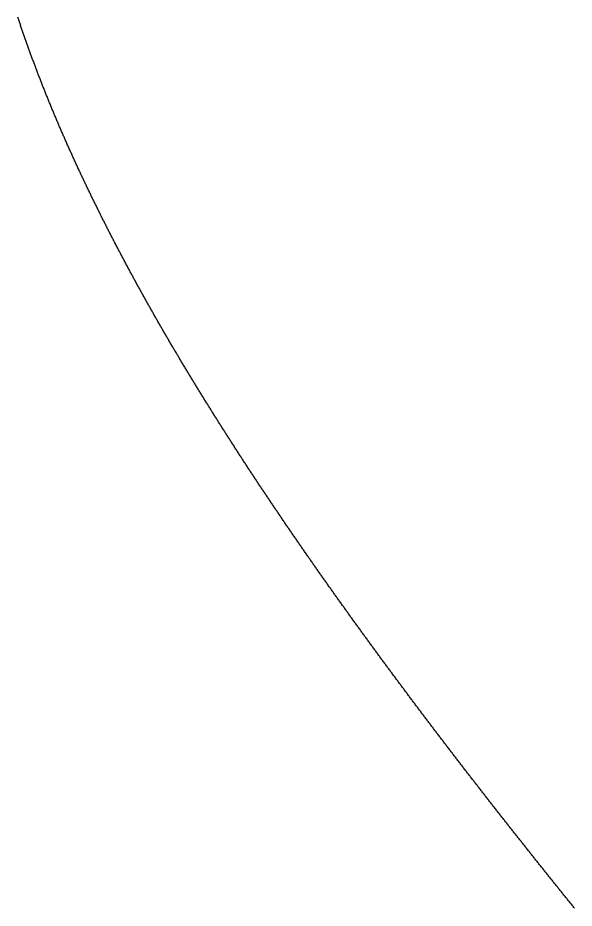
# Model space of a CAD drawing. Extents: x -12 to 116, y -14 to 98.
# Drawn here: x 51.878 to 54.347, y 34.072 to 38.026 of the extents above; entities that cross this region are included whole.
import ezdxf

# ---------------------------------------------------------------- set-up
doc = ezdxf.new("R2010")
doc.units = 0
doc.layers.get('0').update_dxf_attribs({"linetype": 'CONTINUOUS'})

msp = doc.modelspace()

# ---------------------------------------------------------------- linework, layer by layer
at = {"color": 7}
msp.add_polyline3d([(54.3488, 34.0724, 0), (54.346, 34.0758, 0), (54.3432, 34.0793, 0), (54.3405, 34.0827, 0), (54.3377, 34.0862, 0), (54.3349, 34.0896, 0), (54.3321, 34.093, 0), (54.3293, 34.0965, 0), (54.3266, 34.0999, 0), (54.3238, 34.1034, 0), (54.321, 34.1068, 0), (54.3182, 34.1103, 0), (54.3155, 34.1137, 0), (54.3127, 34.1171, 0), (54.3099, 34.1206, 0), (54.3071, 34.124, 0), (54.3044, 34.1275, 0), (54.3016, 34.1309, 0), (54.2988, 34.1344, 0), (54.296, 34.1378, 0), (54.2933, 34.1413, 0), (54.2905, 34.1447, 0), (54.2877, 34.1482, 0), (54.285, 34.1516, 0), (54.2822, 34.155, 0), (54.2794, 34.1585, 0), (54.2766, 34.1619, 0), (54.2739, 34.1654, 0), (54.2711, 34.1688, 0), (54.2683, 34.1723, 0), (54.2656, 34.1757, 0), (54.2628, 34.1792, 0), (54.26, 34.1826, 0), (54.2573, 34.1861, 0), (54.2545, 34.1895, 0), (54.2517, 34.193, 0), (54.249, 34.1964, 0), (54.2462, 34.1999, 0), (54.2434, 34.2033, 0), (54.2407, 34.2068, 0), (54.2379, 34.2102, 0), (54.2351, 34.2137, 0), (54.2324, 34.2172, 0), (54.2296, 34.2206, 0), (54.2269, 34.2241, 0), (54.2241, 34.2275, 0), (54.2213, 34.231, 0), (54.2186, 34.2344, 0), (54.2158, 34.2379, 0), (54.2131, 34.2413, 0), (54.2103, 34.2448, 0), (54.2075, 34.2482, 0), (54.2048, 34.2517, 0), (54.202, 34.2552, 0), (54.1993, 34.2586, 0), (54.1965, 34.2621, 0), (54.1937, 34.2655, 0), (54.191, 34.269, 0), (54.1882, 34.2724, 0), (54.1855, 34.2759, 0), (54.1827, 34.2794, 0), (54.18, 34.2828, 0), (54.1772, 34.2863, 0), (54.1744, 34.2897, 0), (54.1717, 34.2932, 0), (54.1689, 34.2967, 0), (54.1662, 34.3001, 0), (54.1634, 34.3036, 0), (54.1607, 34.3071, 0), (54.1579, 34.3105, 0), (54.1552, 34.314, 0), (54.1524, 34.3174, 0), (54.1497, 34.3209, 0), (54.1469, 34.3244, 0), (54.1442, 34.3278, 0), (54.1414, 34.3313, 0), (54.1387, 34.3348, 0), (54.1359, 34.3382, 0), (54.1332, 34.3417, 0), (54.1304, 34.3452, 0), (54.1277, 34.3486, 0), (54.1249, 34.3521, 0), (54.1222, 34.3556, 0), (54.1194, 34.359, 0), (54.1167, 34.3625, 0), (54.114, 34.366, 0), (54.1112, 34.3694, 0), (54.1085, 34.3729, 0), (54.1057, 34.3764, 0), (54.103, 34.3798, 0), (54.1002, 34.3833, 0), (54.0975, 34.3868, 0), (54.0947, 34.3902, 0), (54.092, 34.3937, 0), (54.0893, 34.3972, 0), (54.0865, 34.4006, 0), (54.0838, 34.4041, 0), (54.081, 34.4076, 0), (54.0783, 34.4111, 0), (54.0756, 34.4145, 0), (54.0728, 34.418, 0), (54.0701, 34.4215, 0), (54.0673, 34.425, 0), (54.0646, 34.4284, 0), (54.0619, 34.4319, 0), (54.0591, 34.4354, 0), (54.0564, 34.4388, 0), (54.0537, 34.4423, 0), (54.0509, 34.4458, 0), (54.0482, 34.4493, 0), (54.0455, 34.4528, 0), (54.0427, 34.4562, 0), (54.04, 34.4597, 0), (54.0373, 34.4632, 0), (54.0345, 34.4667, 0), (54.0318, 34.4701, 0), (54.0291, 34.4736, 0), (54.0263, 34.4771, 0), (54.0236, 34.4806, 0), (54.0209, 34.4841, 0), (54.0181, 34.4875, 0), (54.0154, 34.491, 0), (54.0127, 34.4945, 0), (54.01, 34.498, 0), (54.0072, 34.5015, 0), (54.0045, 34.5049, 0), (54.0018, 34.5084, 0), (53.999, 34.5119, 0), (53.9963, 34.5154, 0), (53.9936, 34.5189, 0), (53.9909, 34.5224, 0), (53.9881, 34.5258, 0), (53.9854, 34.5293, 0), (53.9827, 34.5328, 0), (53.98, 34.5363, 0), (53.9773, 34.5398, 0), (53.9745, 34.5433, 0), (53.9718, 34.5467, 0), (53.9691, 34.5502, 0), (53.9664, 34.5537, 0), (53.9636, 34.5572, 0), (53.9609, 34.5607, 0), (53.9582, 34.5642, 0), (53.9555, 34.5677, 0), (53.9528, 34.5712, 0), (53.95, 34.5746, 0), (53.9473, 34.5781, 0), (53.9446, 34.5816, 0), (53.9419, 34.5851, 0), (53.9392, 34.5886, 0), (53.9365, 34.5921, 0), (53.9338, 34.5956, 0), (53.931, 34.5991, 0), (53.9283, 34.6026, 0), (53.9256, 34.6061, 0), (53.9229, 34.6096, 0), (53.9202, 34.6131, 0), (53.9175, 34.6165, 0), (53.9148, 34.62, 0), (53.912, 34.6235, 0), (53.9093, 34.627, 0), (53.9066, 34.6305, 0), (53.9039, 34.634, 0), (53.9012, 34.6375, 0), (53.8985, 34.641, 0), (53.8958, 34.6445, 0), (53.8931, 34.648, 0), (53.8904, 34.6515, 0), (53.8877, 34.655, 0), (53.885, 34.6585, 0), (53.8823, 34.662, 0), (53.8796, 34.6655, 0), (53.8769, 34.669, 0), (53.8741, 34.6725, 0), (53.8714, 34.676, 0), (53.8687, 34.6795, 0), (53.866, 34.683, 0), (53.8633, 34.6865, 0), (53.8606, 34.69, 0), (53.8579, 34.6935, 0), (53.8552, 34.697, 0), (53.8525, 34.7005, 0), (53.8498, 34.704, 0), (53.8471, 34.7075, 0), (53.8444, 34.711, 0), (53.8417, 34.7145, 0), (53.839, 34.718, 0), (53.8363, 34.7215, 0), (53.8336, 34.725, 0), (53.831, 34.7285, 0), (53.8283, 34.7321, 0), (53.8256, 34.7356, 0), (53.8229, 34.7391, 0), (53.8202, 34.7426, 0), (53.8175, 34.7461, 0), (53.8148, 34.7496, 0), (53.8121, 34.7531, 0), (53.8094, 34.7566, 0), (53.8067, 34.7601, 0), (53.804, 34.7636, 0), (53.8013, 34.7671, 0), (53.7986, 34.7707, 0), (53.796, 34.7742, 0), (53.7933, 34.7777, 0), (53.7906, 34.7812, 0), (53.7879, 34.7847, 0), (53.7852, 34.7882, 0), (53.7825, 34.7917, 0), (53.7798, 34.7952, 0), (53.7772, 34.7988, 0), (53.7745, 34.8023, 0), (53.7718, 34.8058, 0), (53.7691, 34.8093, 0), (53.7664, 34.8128, 0), (53.7637, 34.8163, 0), (53.7611, 34.8199, 0), (53.7584, 34.8234, 0), (53.7557, 34.8269, 0), (53.753, 34.8304, 0), (53.7503, 34.8339, 0), (53.7477, 34.8374, 0), (53.745, 34.841, 0), (53.7423, 34.8445, 0), (53.7396, 34.848, 0), (53.7369, 34.8515, 0), (53.7343, 34.855, 0), (53.7316, 34.8586, 0), (53.7289, 34.8621, 0), (53.7262, 34.8656, 0), (53.7236, 34.8691, 0), (53.7209, 34.8727, 0), (53.7182, 34.8762, 0), (53.7155, 34.8797, 0), (53.7129, 34.8832, 0), (53.7102, 34.8868, 0), (53.7075, 34.8903, 0), (53.7049, 34.8938, 0), (53.7022, 34.8973, 0), (53.6995, 34.9009, 0), (53.6969, 34.9044, 0), (53.6942, 34.9079, 0), (53.6915, 34.9114, 0), (53.6889, 34.915, 0), (53.6862, 34.9185, 0), (53.6835, 34.922, 0), (53.6809, 34.9256, 0), (53.6782, 34.9291, 0), (53.6755, 34.9326, 0), (53.6729, 34.9361, 0), (53.6702, 34.9397, 0), (53.6675, 34.9432, 0), (53.6649, 34.9467, 0), (53.6622, 34.9503, 0), (53.6596, 34.9538, 0), (53.6569, 34.9573, 0), (53.6542, 34.9609, 0), (53.6516, 34.9644, 0), (53.6489, 34.9679, 0), (53.6463, 34.9715, 0), (53.6436, 34.975, 0), (53.6409, 34.9786, 0), (53.6383, 34.9821, 0), (53.6356, 34.9856, 0), (53.633, 34.9892, 0), (53.6303, 34.9927, 0), (53.6277, 34.9962, 0), (53.625, 34.9998, 0), (53.6224, 35.0033, 0), (53.6197, 35.0069, 0), (53.6171, 35.0104, 0), (53.6144, 35.0139, 0), (53.6118, 35.0175, 0), (53.6091, 35.021, 0), (53.6065, 35.0246, 0), (53.6038, 35.0281, 0), (53.6012, 35.0317, 0), (53.5985, 35.0352, 0), (53.5959, 35.0387, 0), (53.5932, 35.0423, 0), (53.5906, 35.0458, 0), (53.5879, 35.0494, 0), (53.5853, 35.0529, 0), (53.5827, 35.0565, 0), (53.58, 35.06, 0), (53.5774, 35.0636, 0), (53.5747, 35.0671, 0), (53.5721, 35.0707, 0), (53.5695, 35.0742, 0), (53.5668, 35.0777, 0), (53.5642, 35.0813, 0), (53.5615, 35.0848, 0), (53.5589, 35.0884, 0), (53.5563, 35.0919, 0), (53.5536, 35.0955, 0), (53.551, 35.0991, 0), (53.5484, 35.1026, 0), (53.5457, 35.1062, 0), (53.5431, 35.1097, 0), (53.5405, 35.1133, 0), (53.5378, 35.1168, 0), (53.5352, 35.1204, 0), (53.5326, 35.1239, 0), (53.5299, 35.1275, 0), (53.5273, 35.131, 0), (53.5247, 35.1346, 0), (53.522, 35.1382, 0), (53.5194, 35.1417, 0), (53.5168, 35.1453, 0), (53.5142, 35.1488, 0), (53.5115, 35.1524, 0), (53.5089, 35.1559, 0), (53.5063, 35.1595, 0), (53.5037, 35.1631, 0), (53.501, 35.1666, 0), (53.4984, 35.1702, 0), (53.4958, 35.1737, 0), (53.4932, 35.1773, 0), (53.4906, 35.1809, 0), (53.4879, 35.1844, 0), (53.4853, 35.188, 0), (53.4827, 35.1916, 0), (53.4801, 35.1951, 0), (53.4775, 35.1987, 0), (53.4748, 35.2023, 0), (53.4722, 35.2058, 0), (53.4696, 35.2094, 0), (53.467, 35.213, 0), (53.4644, 35.2165, 0), (53.4618, 35.2201, 0), (53.4592, 35.2237, 0), (53.4565, 35.2272, 0), (53.4539, 35.2308, 0), (53.4513, 35.2344, 0), (53.4487, 35.2379, 0), (53.4461, 35.2415, 0), (53.4435, 35.2451, 0), (53.4409, 35.2487, 0), (53.4383, 35.2522, 0), (53.4357, 35.2558, 0), (53.4331, 35.2594, 0), (53.4305, 35.263, 0), (53.4279, 35.2665, 0), (53.4253, 35.2701, 0), (53.4227, 35.2737, 0), (53.42, 35.2773, 0), (53.4174, 35.2808, 0), (53.4148, 35.2844, 0), (53.4122, 35.288, 0), (53.4096, 35.2916, 0), (53.407, 35.2951, 0), (53.4045, 35.2987, 0), (53.4019, 35.3023, 0), (53.3993, 35.3059, 0), (53.3967, 35.3095, 0), (53.3941, 35.313, 0), (53.3915, 35.3166, 0), (53.3889, 35.3202, 0), (53.3863, 35.3238, 0), (53.3837, 35.3274, 0), (53.3811, 35.331, 0), (53.3785, 35.3345, 0), (53.3759, 35.3381, 0), (53.3733, 35.3417, 0), (53.3707, 35.3453, 0), (53.3682, 35.3489, 0), (53.3656, 35.3525, 0), (53.363, 35.3561, 0), (53.3604, 35.3596, 0), (53.3578, 35.3632, 0), (53.3552, 35.3668, 0), (53.3526, 35.3704, 0), (53.3501, 35.374, 0), (53.3475, 35.3776, 0), (53.3449, 35.3812, 0), (53.3423, 35.3848, 0), (53.3397, 35.3884, 0), (53.3372, 35.392, 0), (53.3346, 35.3956, 0), (53.332, 35.3992, 0), (53.3294, 35.4027, 0), (53.3268, 35.4063, 0), (53.3243, 35.4099, 0), (53.3217, 35.4135, 0), (53.3191, 35.4171, 0), (53.3166, 35.4207, 0), (53.314, 35.4243, 0), (53.3114, 35.4279, 0), (53.3088, 35.4315, 0), (53.3063, 35.4351, 0), (53.3037, 35.4387, 0), (53.3011, 35.4423, 0), (53.2986, 35.4459, 0), (53.296, 35.4495, 0), (53.2934, 35.4531, 0), (53.2909, 35.4567, 0), (53.2883, 35.4603, 0), (53.2857, 35.4639, 0), (53.2832, 35.4675, 0), (53.2806, 35.4711, 0), (53.278, 35.4748, 0), (53.2755, 35.4784, 0), (53.2729, 35.482, 0), (53.2704, 35.4856, 0), (53.2678, 35.4892, 0), (53.2653, 35.4928, 0), (53.2627, 35.4964, 0), (53.2601, 35.5, 0), (53.2576, 35.5036, 0), (53.255, 35.5072, 0), (53.2525, 35.5108, 0), (53.2499, 35.5144, 0), (53.2474, 35.5181, 0), (53.2448, 35.5217, 0), (53.2423, 35.5253, 0), (53.2397, 35.5289, 0), (53.2372, 35.5325, 0), (53.2346, 35.5361, 0), (53.2321, 35.5397, 0), (53.2295, 35.5434, 0), (53.227, 35.547, 0), (53.2244, 35.5506, 0), (53.2219, 35.5542, 0), (53.2193, 35.5578, 0), (53.2168, 35.5614, 0), (53.2143, 35.5651, 0), (53.2117, 35.5687, 0), (53.2092, 35.5723, 0), (53.2066, 35.5759, 0), (53.2041, 35.5796, 0), (53.2016, 35.5832, 0), (53.199, 35.5868, 0), (53.1965, 35.5904, 0), (53.194, 35.594, 0), (53.1914, 35.5977, 0), (53.1889, 35.6013, 0), (53.1864, 35.6049, 0), (53.1838, 35.6085, 0), (53.1813, 35.6122, 0), (53.1788, 35.6158, 0), (53.1762, 35.6194, 0), (53.1737, 35.6231, 0), (53.1712, 35.6267, 0), (53.1687, 35.6303, 0), (53.1661, 35.6339, 0), (53.1636, 35.6376, 0), (53.1611, 35.6412, 0), (53.1586, 35.6448, 0), (53.156, 35.6485, 0), (53.1535, 35.6521, 0), (53.151, 35.6557, 0), (53.1485, 35.6594, 0), (53.1459, 35.663, 0), (53.1434, 35.6666, 0), (53.1409, 35.6703, 0), (53.1384, 35.6739, 0), (53.1359, 35.6776, 0), (53.1334, 35.6812, 0), (53.1309, 35.6848, 0), (53.1283, 35.6885, 0), (53.1258, 35.6921, 0), (53.1233, 35.6958, 0), (53.1208, 35.6994, 0), (53.1183, 35.703, 0), (53.1158, 35.7067, 0), (53.1133, 35.7103, 0), (53.1108, 35.714, 0), (53.1083, 35.7176, 0), (53.1058, 35.7213, 0), (53.1033, 35.7249, 0), (53.1008, 35.7285, 0), (53.0983, 35.7322, 0), (53.0958, 35.7358, 0), (53.0932, 35.7395, 0), (53.0907, 35.7431, 0), (53.0883, 35.7468, 0), (53.0858, 35.7504, 0), (53.0833, 35.7541, 0), (53.0808, 35.7577, 0), (53.0783, 35.7614, 0), (53.0758, 35.765, 0), (53.0733, 35.7687, 0), (53.0708, 35.7724, 0), (53.0683, 35.776, 0), (53.0658, 35.7797, 0), (53.0633, 35.7833, 0), (53.0608, 35.787, 0), (53.0583, 35.7906, 0), (53.0558, 35.7943, 0), (53.0534, 35.7979, 0), (53.0509, 35.8016, 0), (53.0484, 35.8053, 0), (53.0459, 35.8089, 0), (53.0434, 35.8126, 0), (53.0409, 35.8162, 0), (53.0385, 35.8199, 0), (53.036, 35.8236, 0), (53.0335, 35.8272, 0), (53.031, 35.8309, 0), (53.0286, 35.8346, 0), (53.0261, 35.8382, 0), (53.0236, 35.8419, 0), (53.0211, 35.8456, 0), (53.0187, 35.8492, 0), (53.0162, 35.8529, 0), (53.0137, 35.8566, 0), (53.0112, 35.8602, 0), (53.0088, 35.8639, 0), (53.0063, 35.8676, 0), (53.0038, 35.8712, 0), (53.0014, 35.8749, 0), (52.9989, 35.8786, 0), (52.9965, 35.8823, 0), (52.994, 35.8859, 0), (52.9915, 35.8896, 0), (52.9891, 35.8933, 0), (52.9866, 35.897, 0), (52.9841, 35.9006, 0), (52.9817, 35.9043, 0), (52.9792, 35.908, 0), (52.9768, 35.9117, 0), (52.9743, 35.9153, 0), (52.9719, 35.919, 0), (52.9694, 35.9227, 0), (52.967, 35.9264, 0), (52.9645, 35.9301, 0), (52.9621, 35.9337, 0), (52.9596, 35.9374, 0), (52.9572, 35.9411, 0), (52.9547, 35.9448, 0), (52.9523, 35.9485, 0), (52.9498, 35.9522, 0), (52.9474, 35.9559, 0), (52.9449, 35.9595, 0), (52.9425, 35.9632, 0), (52.9401, 35.9669, 0), (52.9376, 35.9706, 0), (52.9352, 35.9743, 0), (52.9327, 35.978, 0), (52.9303, 35.9817, 0), (52.9279, 35.9854, 0), (52.9254, 35.9891, 0), (52.923, 35.9928, 0), (52.9206, 35.9964, 0), (52.9181, 36.0001, 0), (52.9157, 36.0038, 0), (52.9133, 36.0075, 0), (52.9108, 36.0112, 0), (52.9084, 36.0149, 0), (52.906, 36.0186, 0), (52.9036, 36.0223, 0), (52.9011, 36.026, 0), (52.8987, 36.0297, 0), (52.8963, 36.0334, 0), (52.8939, 36.0371, 0), (52.8915, 36.0408, 0), (52.889, 36.0445, 0), (52.8866, 36.0482, 0), (52.8842, 36.0519, 0), (52.8818, 36.0556, 0), (52.8794, 36.0593, 0), (52.877, 36.0631, 0), (52.8745, 36.0668, 0), (52.8721, 36.0705, 0), (52.8697, 36.0742, 0), (52.8673, 36.0779, 0), (52.8649, 36.0816, 0), (52.8625, 36.0853, 0), (52.8601, 36.089, 0), (52.8577, 36.0927, 0), (52.8553, 36.0964, 0), (52.8529, 36.1002, 0), (52.8505, 36.1039, 0), (52.8481, 36.1076, 0), (52.8457, 36.1113, 0), (52.8433, 36.115, 0), (52.8409, 36.1187, 0), (52.8385, 36.1224, 0), (52.8361, 36.1262, 0), (52.8337, 36.1299, 0), (52.8313, 36.1336, 0), (52.8289, 36.1373, 0), (52.8265, 36.141, 0), (52.8241, 36.1448, 0), (52.8218, 36.1485, 0), (52.8194, 36.1522, 0), (52.817, 36.1559, 0), (52.8146, 36.1597, 0), (52.8122, 36.1634, 0), (52.8098, 36.1671, 0), (52.8075, 36.1708, 0), (52.8051, 36.1746, 0), (52.8027, 36.1783, 0), (52.8003, 36.182, 0), (52.7979, 36.1858, 0), (52.7956, 36.1895, 0), (52.7932, 36.1932, 0), (52.7908, 36.197, 0), (52.7885, 36.2007, 0), (52.7861, 36.2044, 0), (52.7837, 36.2082, 0), (52.7813, 36.2119, 0), (52.779, 36.2156, 0), (52.7766, 36.2194, 0), (52.7743, 36.2231, 0), (52.7719, 36.2268, 0), (52.7695, 36.2306, 0), (52.7672, 36.2343, 0), (52.7648, 36.2381, 0), (52.7625, 36.2418, 0), (52.7601, 36.2456, 0), (52.7577, 36.2493, 0), (52.7554, 36.253, 0), (52.753, 36.2568, 0), (52.7507, 36.2605, 0), (52.7483, 36.2643, 0), (52.746, 36.268, 0), (52.7436, 36.2718, 0), (52.7413, 36.2755, 0), (52.7389, 36.2793, 0), (52.7366, 36.283, 0), (52.7342, 36.2868, 0), (52.7319, 36.2905, 0), (52.7296, 36.2943, 0), (52.7272, 36.298, 0), (52.7249, 36.3018, 0), (52.7225, 36.3055, 0), (52.7202, 36.3093, 0), (52.7179, 36.313, 0), (52.7155, 36.3168, 0), (52.7132, 36.3206, 0), (52.7109, 36.3243, 0), (52.7085, 36.3281, 0), (52.7062, 36.3318, 0), (52.7039, 36.3356, 0), (52.7016, 36.3394, 0), (52.6992, 36.3431, 0), (52.6969, 36.3469, 0), (52.6946, 36.3507, 0), (52.6923, 36.3544, 0), (52.69, 36.3582, 0), (52.6876, 36.3619, 0), (52.6853, 36.3657, 0), (52.683, 36.3695, 0), (52.6807, 36.3733, 0), (52.6784, 36.377, 0), (52.6761, 36.3808, 0), (52.6738, 36.3846, 0), (52.6714, 36.3883, 0), (52.6691, 36.3921, 0), (52.6668, 36.3959, 0), (52.6645, 36.3997, 0), (52.6622, 36.4034, 0), (52.6599, 36.4072, 0), (52.6576, 36.411, 0), (52.6553, 36.4148, 0), (52.653, 36.4185, 0), (52.6507, 36.4223, 0), (52.6484, 36.4261, 0), (52.6461, 36.4299, 0), (52.6438, 36.4337, 0), (52.6415, 36.4374, 0), (52.6393, 36.4412, 0), (52.637, 36.445, 0), (52.6347, 36.4488, 0), (52.6324, 36.4526, 0), (52.6301, 36.4564, 0), (52.6278, 36.4602, 0), (52.6255, 36.4639, 0), (52.6233, 36.4677, 0), (52.621, 36.4715, 0), (52.6187, 36.4753, 0), (52.6164, 36.4791, 0), (52.6141, 36.4829, 0), (52.6119, 36.4867, 0), (52.6096, 36.4905, 0), (52.6073, 36.4943, 0), (52.6051, 36.4981, 0), (52.6028, 36.5019, 0), (52.6005, 36.5057, 0), (52.5983, 36.5095, 0), (52.596, 36.5133, 0), (52.5937, 36.5171, 0), (52.5915, 36.5209, 0), (52.5892, 36.5247, 0), (52.587, 36.5285, 0), (52.5847, 36.5323, 0), (52.5824, 36.5361, 0), (52.5802, 36.5399, 0), (52.5779, 36.5437, 0), (52.5757, 36.5475, 0), (52.5734, 36.5513, 0), (52.5712, 36.5551, 0), (52.5689, 36.5589, 0), (52.5667, 36.5627, 0), (52.5645, 36.5666, 0), (52.5622, 36.5704, 0), (52.56, 36.5742, 0), (52.5577, 36.578, 0), (52.5555, 36.5818, 0), (52.5533, 36.5856, 0), (52.551, 36.5894, 0), (52.5488, 36.5933, 0), (52.5466, 36.5971, 0), (52.5443, 36.6009, 0), (52.5421, 36.6047, 0), (52.5399, 36.6085, 0), (52.5376, 36.6124, 0), (52.5354, 36.6162, 0), (52.5332, 36.62, 0), (52.531, 36.6238, 0), (52.5288, 36.6277, 0), (52.5265, 36.6315, 0), (52.5243, 36.6353, 0), (52.5221, 36.6391, 0), (52.5199, 36.643, 0), (52.5177, 36.6468, 0), (52.5155, 36.6506, 0), (52.5133, 36.6545, 0), (52.5111, 36.6583, 0), (52.5089, 36.6621, 0), (52.5067, 36.666, 0), (52.5044, 36.6698, 0), (52.5022, 36.6736, 0), (52.5001, 36.6775, 0), (52.4979, 36.6813, 0), (52.4957, 36.6851, 0), (52.4935, 36.689, 0), (52.4913, 36.6928, 0), (52.4891, 36.6967, 0), (52.4869, 36.7005, 0), (52.4847, 36.7044, 0), (52.4825, 36.7082, 0), (52.4803, 36.712, 0), (52.4781, 36.7159, 0), (52.476, 36.7197, 0), (52.4738, 36.7236, 0), (52.4716, 36.7274, 0), (52.4694, 36.7313, 0), (52.4673, 36.7351, 0), (52.4651, 36.739, 0), (52.4629, 36.7428, 0), (52.4607, 36.7467, 0), (52.4586, 36.7506, 0), (52.4564, 36.7544, 0), (52.4542, 36.7583, 0), (52.4521, 36.7621, 0), (52.4499, 36.766, 0), (52.4478, 36.7698, 0), (52.4456, 36.7737, 0), (52.4434, 36.7776, 0), (52.4413, 36.7814, 0), (52.4391, 36.7853, 0), (52.437, 36.7892, 0), (52.4348, 36.793, 0), (52.4327, 36.7969, 0), (52.4305, 36.8008, 0), (52.4284, 36.8046, 0), (52.4263, 36.8085, 0), (52.4241, 36.8124, 0), (52.422, 36.8162, 0), (52.4198, 36.8201, 0), (52.4177, 36.824, 0), (52.4156, 36.8279, 0), (52.4134, 36.8317, 0), (52.4113, 36.8356, 0), (52.4092, 36.8395, 0), (52.407, 36.8434, 0), (52.4049, 36.8472, 0), (52.4028, 36.8511, 0), (52.4007, 36.855, 0), (52.3986, 36.8589, 0), (52.3964, 36.8628, 0), (52.3943, 36.8666, 0), (52.3922, 36.8705, 0), (52.3901, 36.8744, 0), (52.388, 36.8783, 0), (52.3859, 36.8822, 0), (52.3838, 36.8861, 0), (52.3817, 36.89, 0), (52.3796, 36.8939, 0), (52.3774, 36.8977, 0), (52.3753, 36.9016, 0), (52.3733, 36.9055, 0), (52.3712, 36.9094, 0), (52.3691, 36.9133, 0), (52.367, 36.9172, 0), (52.3649, 36.9211, 0), (52.3628, 36.925, 0), (52.3607, 36.9289, 0), (52.3586, 36.9328, 0), (52.3565, 36.9367, 0), (52.3544, 36.9406, 0), (52.3524, 36.9445, 0), (52.3503, 36.9484, 0), (52.3482, 36.9523, 0), (52.3461, 36.9562, 0), (52.3441, 36.9601, 0), (52.342, 36.964, 0), (52.3399, 36.968, 0), (52.3378, 36.9719, 0), (52.3358, 36.9758, 0), (52.3337, 36.9797, 0), (52.3317, 36.9836, 0), (52.3296, 36.9875, 0), (52.3275, 36.9914, 0), (52.3255, 36.9953, 0), (52.3234, 36.9993, 0), (52.3214, 37.0032, 0), (52.3193, 37.0071, 0), (52.3173, 37.011, 0), (52.3152, 37.0149, 0), (52.3132, 37.0189, 0), (52.3111, 37.0228, 0), (52.3091, 37.0267, 0), (52.3071, 37.0306, 0), (52.305, 37.0346, 0), (52.303, 37.0385, 0), (52.301, 37.0424, 0), (52.2989, 37.0463, 0), (52.2969, 37.0503, 0), (52.2949, 37.0542, 0), (52.2928, 37.0581, 0), (52.2908, 37.0621, 0), (52.2888, 37.066, 0), (52.2868, 37.0699, 0), (52.2848, 37.0739, 0), (52.2827, 37.0778, 0), (52.2807, 37.0817, 0), (52.2787, 37.0857, 0), (52.2767, 37.0896, 0), (52.2747, 37.0936, 0), (52.2727, 37.0975, 0), (52.2707, 37.1014, 0), (52.2687, 37.1054, 0), (52.2667, 37.1093, 0), (52.2647, 37.1133, 0), (52.2627, 37.1172, 0), (52.2607, 37.1212, 0), (52.2587, 37.1251, 0), (52.2567, 37.1291, 0), (52.2547, 37.133, 0), (52.2528, 37.137, 0), (52.2508, 37.1409, 0), (52.2488, 37.1449, 0), (52.2468, 37.1488, 0), (52.2448, 37.1528, 0), (52.2429, 37.1568, 0), (52.2409, 37.1607, 0), (52.2389, 37.1647, 0), (52.237, 37.1686, 0), (52.235, 37.1726, 0), (52.233, 37.1766, 0), (52.2311, 37.1805, 0), (52.2291, 37.1845, 0), (52.2271, 37.1885, 0), (52.2252, 37.1924, 0), (52.2232, 37.1964, 0), (52.2213, 37.2004, 0), (52.2193, 37.2043, 0), (52.2174, 37.2083, 0), (52.2154, 37.2123, 0), (52.2135, 37.2162, 0), (52.2116, 37.2202, 0), (52.2096, 37.2242, 0), (52.2077, 37.2282, 0), (52.2058, 37.2322, 0), (52.2038, 37.2361, 0), (52.2019, 37.2401, 0), (52.2, 37.2441, 0), (52.198, 37.2481, 0), (52.1961, 37.2521, 0), (52.1942, 37.256, 0), (52.1923, 37.26, 0), (52.1904, 37.264, 0), (52.1885, 37.268, 0), (52.1865, 37.272, 0), (52.1846, 37.276, 0), (52.1827, 37.28, 0), (52.1808, 37.284, 0), (52.1789, 37.288, 0), (52.177, 37.2919, 0), (52.1751, 37.2959, 0), (52.1732, 37.2999, 0), (52.1713, 37.3039, 0), (52.1694, 37.3079, 0), (52.1676, 37.3119, 0), (52.1657, 37.3159, 0), (52.1638, 37.3199, 0), (52.1619, 37.3239, 0), (52.16, 37.3279, 0), (52.1582, 37.332, 0), (52.1563, 37.336, 0), (52.1544, 37.34, 0), (52.1525, 37.344, 0), (52.1507, 37.348, 0), (52.1488, 37.352, 0), (52.1469, 37.356, 0), (52.1451, 37.36, 0), (52.1432, 37.364, 0), (52.1414, 37.368, 0), (52.1395, 37.3721, 0), (52.1377, 37.3761, 0), (52.1358, 37.3801, 0), (52.134, 37.3841, 0), (52.1321, 37.3881, 0), (52.1303, 37.3922, 0), (52.1285, 37.3962, 0), (52.1266, 37.4002, 0), (52.1248, 37.4042, 0), (52.123, 37.4083, 0), (52.1211, 37.4123, 0), (52.1193, 37.4163, 0), (52.1175, 37.4203, 0), (52.1157, 37.4244, 0), (52.1138, 37.4284, 0), (52.112, 37.4324, 0), (52.1102, 37.4365, 0), (52.1084, 37.4405, 0), (52.1066, 37.4445, 0), (52.1048, 37.4486, 0), (52.103, 37.4526, 0), (52.1012, 37.4567, 0), (52.0994, 37.4607, 0), (52.0976, 37.4647, 0), (52.0958, 37.4688, 0), (52.094, 37.4728, 0), (52.0922, 37.4769, 0), (52.0904, 37.4809, 0), (52.0886, 37.485, 0), (52.0869, 37.489, 0), (52.0851, 37.4931, 0), (52.0833, 37.4971, 0), (52.0815, 37.5012, 0), (52.0798, 37.5052, 0), (52.078, 37.5093, 0), (52.0762, 37.5133, 0), (52.0745, 37.5174, 0), (52.0727, 37.5214, 0), (52.071, 37.5255, 0), (52.0692, 37.5296, 0), (52.0674, 37.5336, 0), (52.0657, 37.5377, 0), (52.0639, 37.5417, 0), (52.0622, 37.5458, 0), (52.0605, 37.5499, 0), (52.0587, 37.5539, 0), (52.057, 37.558, 0), (52.0553, 37.5621, 0), (52.0535, 37.5662, 0), (52.0518, 37.5702, 0), (52.0501, 37.5743, 0), (52.0483, 37.5784, 0), (52.0466, 37.5824, 0), (52.0449, 37.5865, 0), (52.0432, 37.5906, 0), (52.0415, 37.5947, 0), (52.0398, 37.5988, 0), (52.0381, 37.6028, 0), (52.0364, 37.6069, 0), (52.0347, 37.611, 0), (52.033, 37.6151, 0), (52.0313, 37.6192, 0), (52.0296, 37.6233, 0), (52.0279, 37.6273, 0), (52.0262, 37.6314, 0), (52.0245, 37.6355, 0), (52.0228, 37.6396, 0), (52.0212, 37.6437, 0), (52.0195, 37.6478, 0), (52.0178, 37.6519, 0), (52.0161, 37.656, 0), (52.0145, 37.6601, 0), (52.0128, 37.6642, 0), (52.0111, 37.6683, 0), (52.0095, 37.6724, 0), (52.0078, 37.6765, 0), (52.0062, 37.6806, 0), (52.0045, 37.6847, 0), (52.0029, 37.6888, 0), (52.0012, 37.6929, 0), (51.9996, 37.697, 0), (51.998, 37.7011, 0), (51.9963, 37.7052, 0), (51.9947, 37.7093, 0), (51.9931, 37.7134, 0), (51.9914, 37.7176, 0), (51.9898, 37.7217, 0), (51.9882, 37.7258, 0), (51.9866, 37.7299, 0), (51.985, 37.734, 0), (51.9833, 37.7381, 0), (51.9817, 37.7423, 0), (51.9801, 37.7464, 0), (51.9785, 37.7505, 0), (51.9769, 37.7546, 0), (51.9753, 37.7587, 0), (51.9737, 37.7629, 0), (51.9721, 37.767, 0), (51.9705, 37.7711, 0), (51.969, 37.7753, 0), (51.9674, 37.7794, 0), (51.9658, 37.7835, 0), (51.9642, 37.7877, 0), (51.9627, 37.7918, 0), (51.9611, 37.7959, 0), (51.9595, 37.8001, 0), (51.9579, 37.8042, 0), (51.9564, 37.8083, 0), (51.9548, 37.8125, 0), (51.9533, 37.8166, 0), (51.9517, 37.8208, 0), (51.9502, 37.8249, 0), (51.9486, 37.829, 0), (51.9471, 37.8332, 0), (51.9455, 37.8373, 0), (51.944, 37.8415, 0), (51.9425, 37.8456, 0), (51.9409, 37.8498, 0), (51.9394, 37.8539, 0), (51.9379, 37.8581, 0), (51.9364, 37.8622, 0), (51.9349, 37.8664, 0), (51.9333, 37.8705, 0), (51.9318, 37.8747, 0), (51.9303, 37.8789, 0), (51.9288, 37.883, 0), (51.9273, 37.8872, 0), (51.9258, 37.8913, 0), (51.9243, 37.8955, 0), (51.9228, 37.8997, 0), (51.9213, 37.9038, 0), (51.9199, 37.908, 0), (51.9184, 37.9122, 0), (51.9169, 37.9163, 0), (51.9154, 37.9205, 0), (51.914, 37.9247, 0), (51.9125, 37.9288, 0), (51.911, 37.933, 0), (51.9096, 37.9372, 0), (51.9081, 37.9414, 0), (51.9066, 37.9455, 0), (51.9052, 37.9497, 0), (51.9037, 37.9539, 0), (51.9023, 37.9581, 0), (51.9009, 37.9623, 0), (51.8994, 37.9664, 0), (51.898, 37.9706, 0), (51.8965, 37.9748, 0), (51.8951, 37.979, 0), (51.8937, 37.9832, 0), (51.8923, 37.9874, 0), (51.8908, 37.9916, 0), (51.8894, 37.9958, 0), (51.888, 37.9999, 0), (51.8866, 38.0041, 0), (51.8852, 38.0083, 0), (51.8838, 38.0125, 0), (51.8824, 38.0167, 0), (51.881, 38.0209, 0), (51.8796, 38.0251, 0), (51.8782, 38.0293, 0)], dxfattribs=at)

doc.saveas('drawing.dxf')
